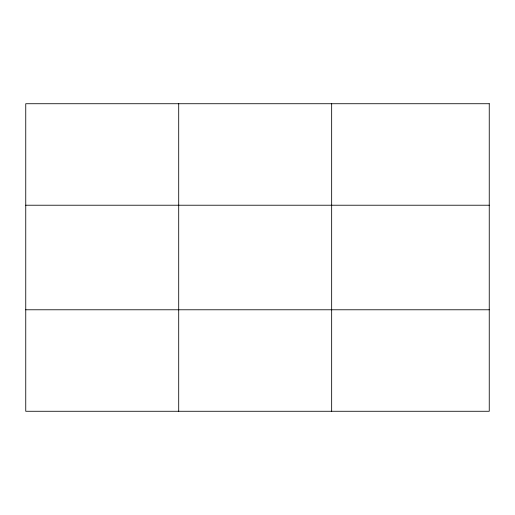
<?xml version="1.0" encoding="UTF-8"?>
<svg xmlns="http://www.w3.org/2000/svg" width="515" height="515" viewBox="0 0 515 515"><rect width="100%" height="100%" fill="white"/><g stroke="black" fill="none" stroke-linecap="round" stroke-linejoin="round"><path stroke-width="0.77" d="M178.705 103.727L178.705 411.273M331.66 103.727L331.66 411.273M25.75 205.221L489.25 205.221M25.75 309.779L489.25 309.779M489.25 103.727L489.25 411.273L25.75 411.273L25.75 103.727L489.25 103.727"/></g></svg>
